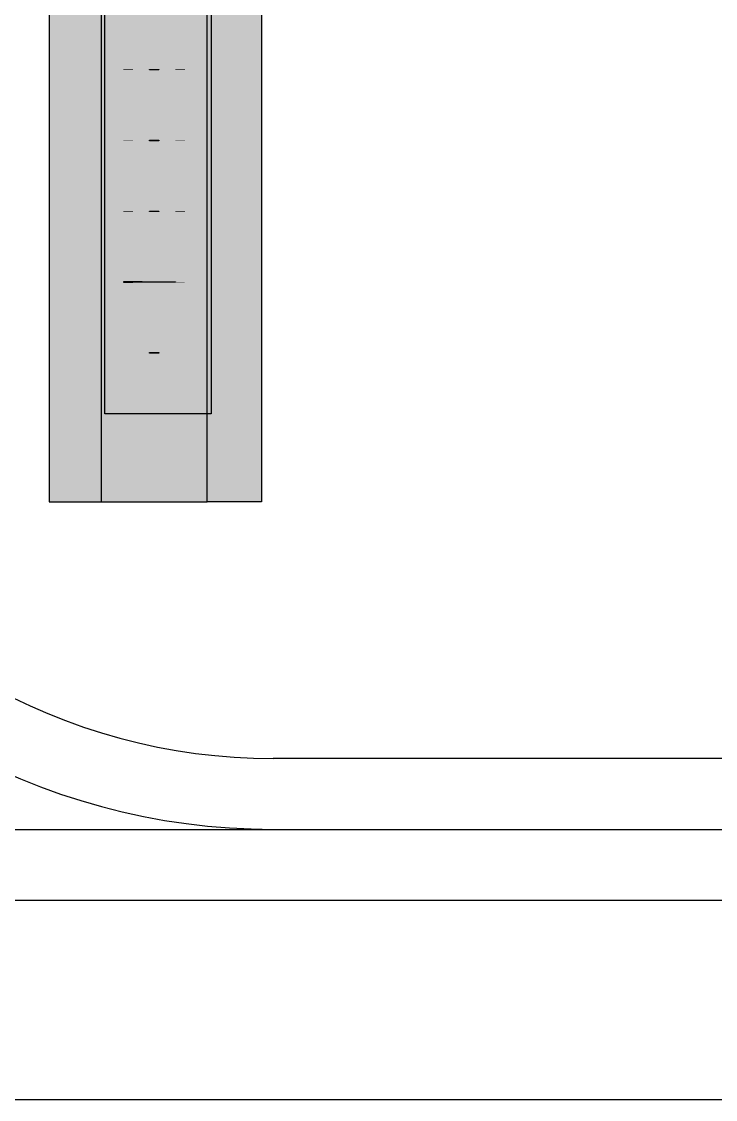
# Model space of a CAD drawing. Header units: millimetres. Extents: x 619 to 3320, y 307 to 5808.
# Drawn here: x 2426.8 to 2720.8, y 307.3 to 764.1 of the extents above; entities that cross this region are included whole.
import ezdxf

# ---------------------------------------------------------------- set-up
doc = ezdxf.new("R2010")
doc.units = ezdxf.units.MM
doc.linetypes.add('ACAD_ISO02W100', pattern=[15, 12, -3])
doc.layers.add('0autopista', color=200, linetype='Continuous', plot=False)
doc.layers.add('viewport', color=241, linetype='Continuous', plot=False)
for name, color, linetype in [('Background', 7, 'Continuous'), ('Baliz', 7, 'Continuous'), ('Lines Runway', 7, 'Continuous'), ('RUNWAYS', 7, 'Continuous'), ('RUNWAYS SINGLE WAY', 7, 'Continuous'), ('TAXIWAYS', 7, 'Continuous')]:
    doc.layers.add(name, color=color, linetype=linetype)

# ---------------------------------------------------------------- blocks, each defined once
blk = doc.blocks.new('*U158')
at = {"layer": 'Baliz'}
blk.add_lwpolyline([(-2, 0.1), (2, 0.1), (2, -0.1), (-2, -0.1)], close=True, dxfattribs=at)
blk = doc.blocks.new('*U159')
at = {"layer": 'Baliz', "color": 0, "linetype": 'ByBlock', "lineweight": -2, "transparency": 16777216}
for p in [(0, 0), (0, -30), (0, -60), (0, -90), (0, -120), (0, -150), (0, -180), (0, -210), (0, -240), (0, -270), (0, -300)]:
    blk.add_blockref('*U158', p, dxfattribs=at)
blk = doc.blocks.new('*U160')
at = {"layer": 'Baliz', "transparency": 33554687}
h = blk.add_hatch(color=256, dxfattribs=at)
h.dxf.hatch_style = 1
h.set_gradient(color1=(255, 255, 255), color2=(147, 149, 152), name='INVCURVED')
h.paths.add_polyline_path([(2, 0.1), (-2, 0.1), (-2, -0.1), (2, -0.1)])
blk = doc.blocks.new('*U161')
at = {"layer": 'Baliz', "color": 0, "linetype": 'ByBlock', "lineweight": -2, "transparency": 16777216}
for p in [(0, 0), (22, 0)]:
    blk.add_blockref('*U160', p, dxfattribs=at)
blk = doc.blocks.new('*U162')
at = {"layer": 'Baliz', "transparency": 33554687}
h = blk.add_hatch(color=256, dxfattribs=at)
h.dxf.hatch_style = 1
h.set_gradient(color1=(255, 0, 0), color2=(153, 27, 30), name='INVCURVED')
h.paths.add_polyline_path([(2, 0.1), (-2, 0.1), (-2, -0.1), (2, -0.1)])
blk = doc.blocks.new('*U163')
at = {"layer": 'Baliz', "color": 0, "linetype": 'ByBlock', "lineweight": -2, "transparency": 16777216}
for p in [(0, 0), (22, 0), (0, -30), (22, -30), (0, -60), (22, -60), (0, -90), (22, -90), (0, -120), (22, -120), (0, -150), (22, -150), (0, -180), (22, -180), (0, -210), (22, -210), (0, -240), (22, -240)]:
    blk.add_blockref('*U162', p, dxfattribs=at)

msp = doc.modelspace()

# ---------------------------------------------------------------- hatches: boundary and pattern name
at = {"layer": 'Background', "linetype": 'ACAD_ISO02W100'}
h = msp.add_hatch(color=253, dxfattribs=at)
h.dxf.hatch_style = 1
h.paths.add_polyline_path([(2505.51, 835.61), (2483.46, 835.61), (2460.51, 835.61), (2460.51, 560.61), (2461.41, 560.61), (2505.51, 560.61)])
h.paths.add_polyline_path([(2470.841, 758.51), (2470.841, 759.672, -0.1971251), (2471.878, 761.614), (2480.867, 768.094), (2480.754, 768.56), (2480.495, 769.885), (2480.311, 770.851), (2480.308, 770.851), (2480.272, 771.075), (2480.163, 771.707), (2480.153, 771.809), (2480.119, 772.018), (2480.133, 772.021), (2480.103, 772.344), (2480.025, 772.922), (2479.931, 773.81), (2479.877, 774.498), (2479.835, 775.225), (2479.813, 775.835), (2479.79, 776.932), (2479.786, 779.142), (2479.786, 787.492), (2479.786, 792.007), (2479.14, 792.007), (2479.14, 791.147), (2478.624, 791.147), (2478.624, 792.007), (2477.806, 792.007), (2477.806, 791.147), (2477.29, 791.147), (2477.29, 792.867), (2477.806, 792.867), (2477.806, 792.007), (2478.624, 792.007), (2478.624, 792.867), (2479.14, 792.867), (2479.14, 792.007), (2479.786, 792.007), (2479.788, 809.293, -0.0182022), (2480.082, 816.287, -0.0643353), (2481.991, 823.896, -0.2046488), (2483.01, 825.332, -0.2046488), (2484.028, 823.896, -0.0643353), (2485.937, 816.287, -0.0182022), (2486.222, 809.293), (2486.222, 803.144), (2486.228, 792.007), (2486.879, 792.007), (2486.879, 792.867), (2487.395, 792.867), (2487.395, 792.007), (2488.213, 792.007), (2488.213, 792.867), (2488.729, 792.867), (2488.729, 791.147), (2488.213, 791.147), (2488.213, 792.007), (2487.395, 792.007), (2487.395, 791.147), (2486.879, 791.147), (2486.879, 792.007), (2486.228, 792.007), (2486.23, 787.492), (2486.228, 779.153), (2486.23, 779.153), (2486.23, 776.951), (2486.206, 775.835), (2486.184, 775.225), (2486.143, 774.498), (2486.088, 773.81), (2485.994, 772.922), (2485.916, 772.344), (2485.886, 772.021), (2485.9, 772.018), (2485.866, 771.809), (2485.856, 771.707), (2485.747, 771.075), (2485.711, 770.851), (2485.708, 770.851), (2485.524, 769.885), (2485.265, 768.56), (2485.153, 768.094), (2494.141, 761.614, -0.1971251), (2495.179, 759.672), (2495.179, 758.51), (2489.38, 760.365), (2483.564, 762.225), (2483.486, 761.91), (2483.343, 761.454), (2483.233, 761.267), (2483.154, 761.132), (2483.065, 761.068), (2483.01, 760.572), (2482.954, 761.068), (2482.865, 761.132), (2482.786, 761.267), (2482.677, 761.454), (2482.534, 761.91), (2482.455, 762.225), (2476.639, 760.365)], flags=16)
h.paths.add_polyline_path([(2483.01, 818.409), (2482.838, 818.409), (2482.838, 817.934), (2482.537, 817.934), (2482.537, 818.88), (2482.838, 818.88), (2482.838, 818.409), (2483.01, 818.409), (2483.01, 821.571), (2481.805, 821.148), (2481.463, 820.327), (2481.241, 819.506), (2481.029, 819.532), (2481.251, 820.485), (2481.645, 821.478), (2483.01, 822.186), (2484.374, 821.478), (2484.768, 820.485), (2484.99, 819.532), (2484.778, 819.506), (2484.556, 820.327), (2484.214, 821.148), (2483.01, 821.571), (2483.01, 818.409), (2483.182, 818.409), (2483.182, 818.88), (2483.483, 818.88), (2483.483, 817.934), (2483.182, 817.934), (2483.182, 818.409)], flags=0)
h.paths.add_polyline_path([(2485.654, 809.842), (2485.654, 811.906), (2486.17, 811.906), (2486.193, 809.842)], flags=0)
h.paths.add_polyline_path([(2480.612, 816.648), (2480.154, 816.703), (2480.386, 818.138), (2480.841, 818.05)], flags=0)
h.paths.add_polyline_path([(2485.407, 816.648), (2485.178, 818.05), (2485.633, 818.138), (2485.865, 816.703)], flags=0)
h.paths.add_polyline_path([(2505.51, 860.61), (2460.51, 860.61), (2460.51, 835.61), (2483.46, 835.61), (2505.51, 835.61)])
at = {"layer": 'Background', "linetype": 'ACAD_ISO02W100', "true_color": 0xfecc66}
h = msp.add_hatch(color=31, dxfattribs=at)
h.dxf.hatch_style = 1
h.paths.add_polyline_path([(2460.51, 835.61), (2438.798, 835.61), (2438.46, 835.221), (2438.46, 560.61), (2460.51, 560.61)])
h.paths.add_polyline_path([(2505.51, 765.61), (2505.51, 560.61), (2528.46, 560.61), (2528.46, 835.61), (2505.51, 835.61)])
at = {"layer": 'Background', "linetype": 'ACAD_ISO02W100'}
h = msp.add_hatch(color=253, dxfattribs=at)
h.dxf.hatch_style = 1
h.paths.add_polyline_path([(2460.51, 560.61), (2461.41, 560.61), (2505.51, 560.61), (2505.51, 835.61), (2483.46, 835.61), (2460.51, 835.61)])
at = {"layer": 'Baliz', "transparency": 33554687}
h = msp.add_hatch(color=256, dxfattribs=at)
h.dxf.hatch_style = 1
h.set_gradient(color1=(255, 255, 255), color2=(147, 149, 152), name='INVCURVED')
h.paths.add_polyline_path([(2481.01, 653.81), (2473.985, 653.81), (2473.985, 653.61), (2481.01, 653.61)])
h = msp.add_hatch(color=256, dxfattribs=at)
h.dxf.hatch_style = 1
h.set_gradient(color1=(255, 255, 255), color2=(147, 149, 152), name='INVCURVED')
h.paths.add_polyline_path([(2491.985, 653.81), (2485.01, 653.81), (2485.01, 653.61), (2491.985, 653.61)])
at = {"layer": 'Lines Runway', "true_color": 0xfecc66, "transparency": 33554687}
h = msp.add_hatch(color=31, dxfattribs=at)
h.dxf.hatch_style = 1
h.paths.add_polyline_path([(2460.51, 785.297), (2454.283, 783.506, 0.1162613), (2453.702, 783.167, 0.0790322), (2452.667, 781.23), (2452.667, 782.468, -0.2380807), (2454.093, 785.379), (2455.394, 786.193), (2460.51, 788.826), (2460.51, 835.61), (2438.798, 835.61), (2438.46, 835.221), (2438.46, 560.61), (2460.51, 560.61)])
h.paths.add_polyline_path([(2505.51, 560.61), (2528.46, 560.61), (2528.46, 835.61), (2505.51, 835.61), (2505.51, 788.826), (2510.625, 786.193), (2511.384, 785.718, -0.2792725), (2513.353, 782.554), (2513.353, 781.23, 0.0790322), (2512.318, 783.167, 0.1241056), (2511.692, 783.518), (2505.51, 785.297)])
h.paths.add_polyline_path([(2460.51, 3850.61), (2438.46, 3850.61), (2438.46, 3575.61), (2460.51, 3575.61)])

# ---------------------------------------------------------------- linework, layer by layer
at = {"layer": '0autopista'}
for p, q in [((3009.575, 451.768), (2533.453, 451.768)), ((619.265, 421.768), (3009.575, 421.768)), ((619.265, 391.768), (3009.575, 391.768))]:
    msp.add_line(p, q, dxfattribs=at)
for radius in [248.857, 278.857]:
    msp.add_arc((2533.453, 700.625), radius, 210, 270, dxfattribs=at)
at = {"layer": 'Baliz'}
for points in [[(2473.985, 653.81), (2469.985, 653.81), (2469.985, 653.61), (2473.985, 653.61)], [(2473.985, 653.81), (2481.01, 653.81), (2481.01, 653.61), (2473.985, 653.61)], [(2473.985, 653.81), (2477.985, 653.81), (2477.985, 653.81), (2473.985, 653.81)], [(2485.01, 653.81), (2491.985, 653.81), (2491.985, 653.61), (2485.01, 653.61)]]:
    msp.add_lwpolyline(points, close=True, dxfattribs=at)
at = {"layer": 'RUNWAYS'}
for p, q in [((2438.46, 835.61), (2438.46, 560.61)), ((2528.46, 835.61), (2528.46, 560.61)), ((2438.46, 560.61), (2461.41, 560.61)), ((2528.46, 560.61), (2505.51, 560.61))]:
    msp.add_line(p, q, dxfattribs=at)
at = {"layer": 'RUNWAYS SINGLE WAY'}
msp.add_lwpolyline([(2462.111, 3972.932), (2507.111, 3972.932), (2507.111, 597.932), (2462.111, 597.932)], close=True, dxfattribs=at)
at = {"layer": 'TAXIWAYS'}
for p, q in [((2460.51, 918.595), (2460.51, 560.61)), ((2505.51, 560.61), (2505.51, 860.61)), ((2460.51, 560.61), (2505.51, 560.61))]:
    msp.add_line(p, q, dxfattribs=at)
at = {"layer": 'viewport'}
msp.add_lwpolyline([(709.403, 307.297), (3319.892, 307.297), (3319.892, 5808.032), (709.403, 5808.032)], close=True, dxfattribs=at)

# ---------------------------------------------------------------- block references
at = {"layer": 'Baliz'}
for name, p in [('*U163', (2472.01, 923.71)), ('*U159', (2483.01, 923.71)), ('*U161', (2471.985, 653.71))]:
    msp.add_blockref(name, p, dxfattribs=at)

doc.saveas('drawing.dxf')
